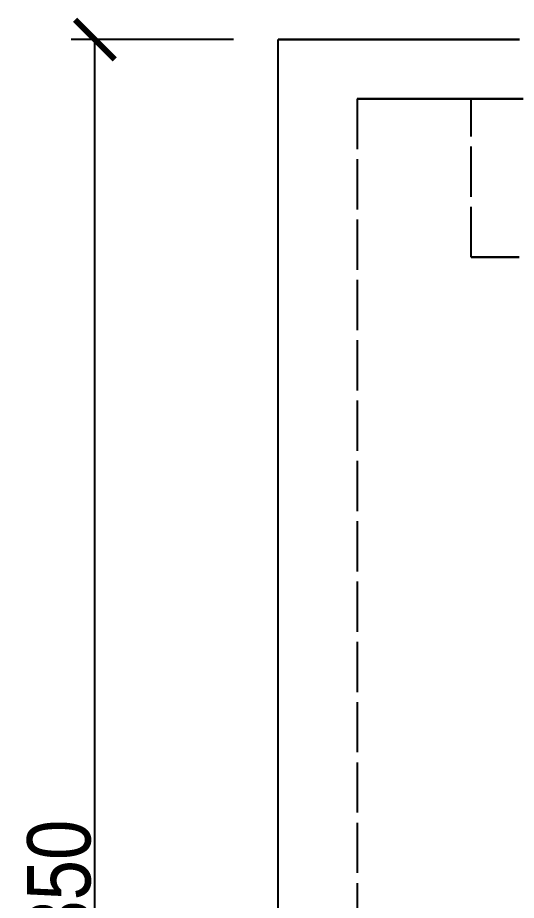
# Model space of a CAD drawing. Header units: millimetres. Extents: x -31 to 125, y -47 to 96.
# Drawn here: x -30.57 to -17.99, y 72.37 to 94.67 of the extents above; entities that cross this region are included whole.
import ezdxf

# ---------------------------------------------------------------- set-up
doc = ezdxf.new("R2010")
doc.units = ezdxf.units.MM
doc.linetypes.add('DASHED', pattern=[1.524, 1.27, -0.254])
for name, color, linetype in [('DIMS', 3, 'CONTINUOUS'), ('HIDDEN', 8, 'DASHED'), ('VISIBLE', 7, 'CONTINUOUS')]:
    doc.layers.add(name, color=color, linetype=linetype)
doc.styles.add('OpenSansCondensed-Light', font='OpenSansCondensed-Light.ttf')
doc.dimstyles.new('EZDXF', dxfattribs={"dimtxt": 0.25, "dimasz": 0.175, "dimexe": 0.375, "dimexo": 0.125, "dimgap": 0.1, "dimtad": 1, "dimlfac": 100, "dimzin": 12, "dimdsep": 46, "dimtxsty": 'OpenSansCondensed-Light', "dimblk": 'ARCHTICK', "dimcen": 2.5, "dimazin": 3, "dimtfac": 0.5, "dimtmove": 2, "dimatfit": 3})

# ---------------------------------------------------------------- blocks, each defined once
blk = doc.blocks.new('_ARCHTICK')
at = {"color": 0, "linetype": 'BYBLOCK', "const_width": 0.15}
blk.add_lwpolyline([(-0.5, -0.5), (0.5, 0.5)], dxfattribs=at)

msp = doc.modelspace()

# ---------------------------------------------------------------- linework, layer by layer
at = {"layer": 'HIDDEN'}
for points in [[(-24, 94.11735), (-23.2381, 94.11735), (-22.47619, 94.11735), (-21.71429, 94.11735), (-20.95238, 94.11735), (-20.19048, 94.11735), (-19.42857, 94.11735), (-18.66667, 94.11735), (-17.90476, 94.11735)], [(-17.80952, 92.61735), (-18.50794, 92.61735), (-19.20635, 92.61735), (-19.90476, 92.61735), (-20.60317, 92.61735), (-21.30159, 92.61735), (-22, 92.61735)], [(-22, 92.61735), (-21.30159, 92.61735), (-20.60317, 92.61735), (-19.90476, 92.61735), (-19.20635, 92.61735), (-18.50794, 92.61735), (-17.80952, 92.61735)], [(-22, 92.61735), (-22, 53.61735)], [(-17.91071, 92.61735), (-18.51786, 92.61735), (-19.125, 92.61735)], [(-19.125, 92.61735), (-18.51786, 92.61735), (-17.91071, 92.61735)], [(-19.125, 88.61735), (-19.125, 92.61735)], [(-17.91071, 88.61735), (-18.51786, 88.61735), (-19.125, 88.61735)], [(-19.125, 88.61735), (-18.51786, 88.61735), (-17.91071, 88.61735)]]:
    msp.add_lwpolyline(points, dxfattribs=at)
at = {"layer": 'VISIBLE'}
for points in [[(-17.90476, 94.11735), (-18.66667, 94.11735), (-19.42857, 94.11735), (-20.19048, 94.11735), (-20.95238, 94.11735), (-21.71429, 94.11735), (-22.47619, 94.11735), (-23.2381, 94.11735), (-24, 94.11735)], [(-24, 53.61735), (-24, 94.11735)]]:
    msp.add_lwpolyline(points, dxfattribs=at)

# ---------------------------------------------------------------- dimensions: what is measured, and where the dimension line sits
at = {"layer": 'DIMS'}
msp.add_linear_dim(base=(-28.625, 50.61735), p1=(-24.625, 50.61735), p2=(-24.625, 94.11735), angle=90, dimstyle='EZDXF', override={"dimtxt": 1.6, "dimasz": 1, "dimexe": 0.6, "dimexo": 0.5, "dimdec": 2}, dxfattribs=at).render()

doc.saveas('drawing.dxf')
